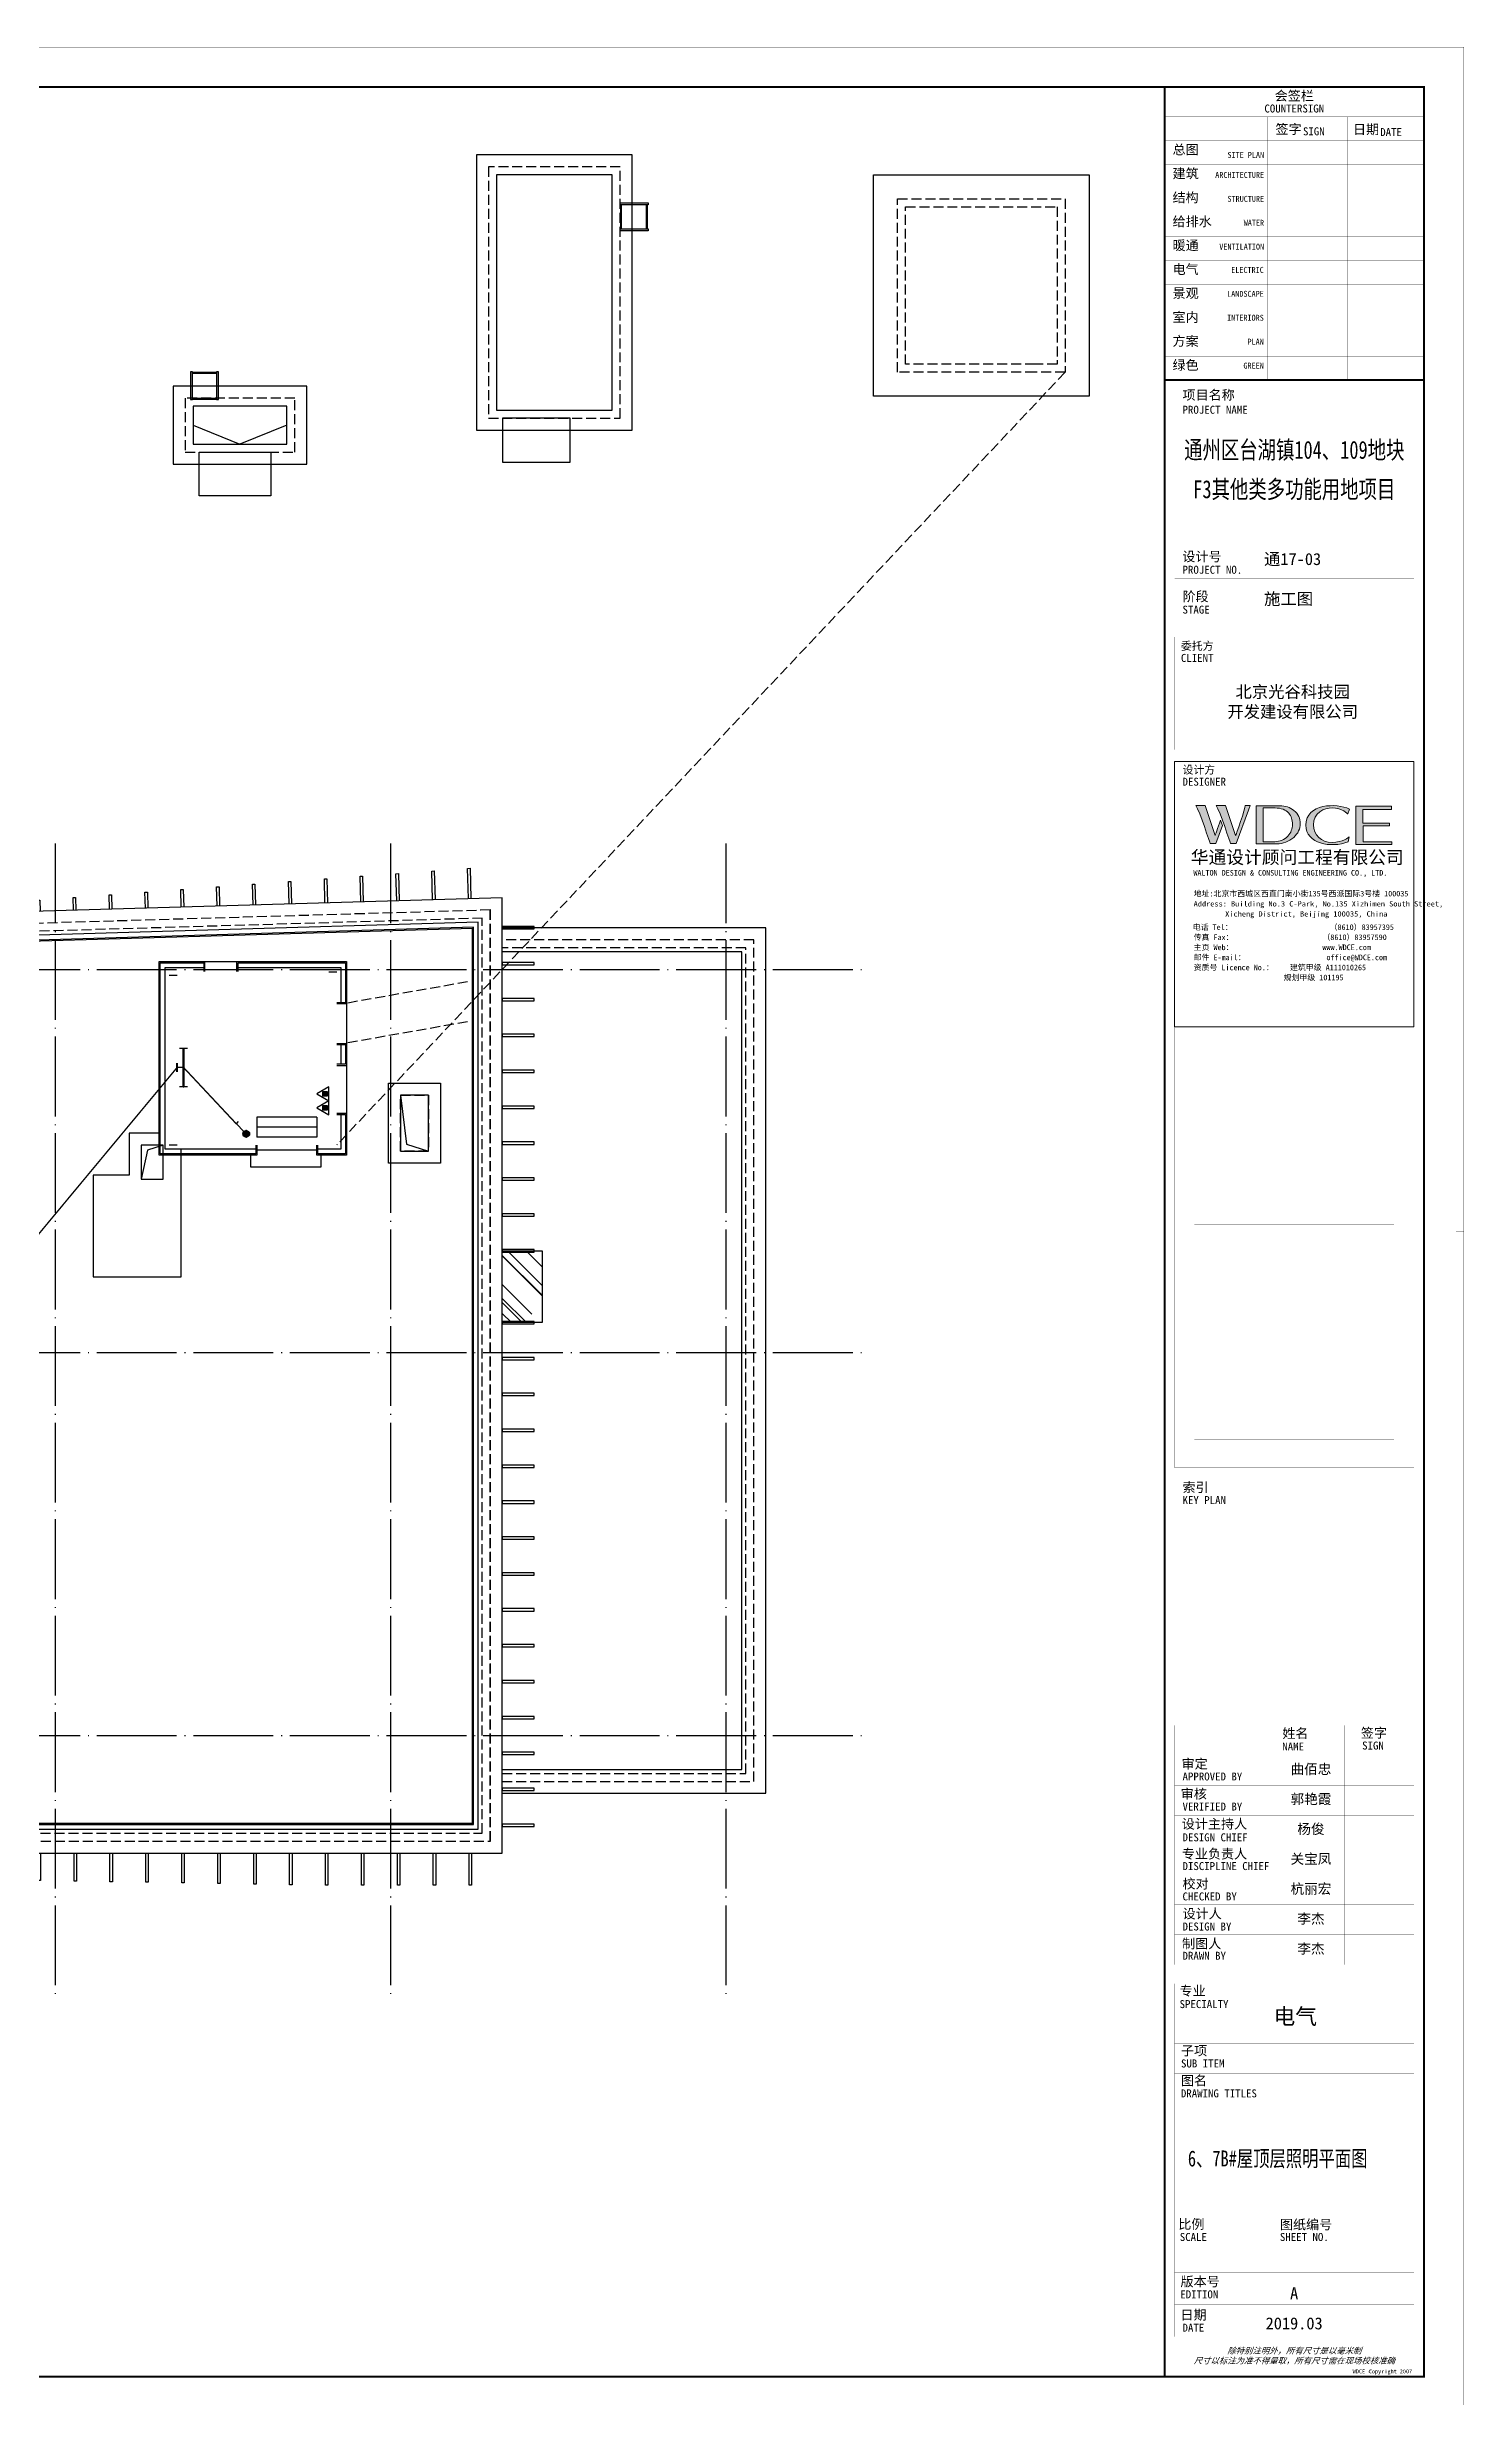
# Model space of a CAD drawing. Extents: x -2209072 to 495824, y -92434 to 572724.
# Drawn here: x 130432 to 165936, y 494199 to 553113 of the extents above; entities that cross this region are included whole.
import ezdxf
from ezdxf.enums import TextEntityAlignment as Align

# ---------------------------------------------------------------- set-up
doc = ezdxf.new("R2010")
doc.units = 0
doc.header["$LTSCALE"] = 1000
doc.header["$MEASUREMENT"] = 0
for name, pattern in [('DASH', [0.35, 0.25, -0.1]), ('X-104 6#7#平面$0$104-1112 结构$0$$AUDIT_BAD_LTYPE1', [0]), ('X-104 6#7#平面$0$DASH', [0.35, 0.25, -0.1]), ('X-104 6#7#平面$0$DOTE', [2.42, 2, -0.2, 0.02, -0.2])]:
    doc.linetypes.add(name, pattern=pattern)
doc.layers.get('0').update_dxf_attribs({"linetype": 'CONTINUOUS'})
doc.layers.get('Defpoints').update_dxf_attribs({"linetype": 'CONTINUOUS'})
for name, color, linetype in [('EQUIP-照明', 3, 'CONTINUOUS'), ('SHEET_TEXT', 7, 'CONTINUOUS'), ('TEL_TEXT', 3, 'CONTINUOUS'), ('WIRE-应急', 2, 'DASH'), ('X-104 6#7#平面$0$A-C_玻璃幕墙', 140, 'CONTINUOUS'), ('X-104 6#7#平面$0$A-C_窗', 140, 'CONTINUOUS'), ('X-104 6#7#平面$0$A-E_栏杆', 232, 'CONTINUOUS'), ('X-104 6#7#平面$0$A-E_楼梯', 171, 'CONTINUOUS'), ('X-104 6#7#平面$0$A-O_分水线', 127, 'CONTINUOUS'), ('X-104 6#7#平面$0$A-O_屋面', 201, 'CONTINUOUS'), ('X-104 6#7#平面$0$A-SUR_保温', 222, 'CONTINUOUS'), ('X-104 6#7#平面$0$A-SUR_看线', 231, 'CONTINUOUS'), ('X-104 6#7#平面$0$A-TECH_结构', 21, 'CONTINUOUS'), ('X-104 6#7#平面$0$A_AXIS-轴线', 36, 'X-104 6#7#平面$0$DOTE'), ('X-104 6#7#平面$0$EH_玻璃', 156, 'CONTINUOUS'), ('X-104 6#7#平面$0$EH_石材', 116, 'CONTINUOUS'), ('X-104 6#7#平面$0$EQUIP_消防-01', 7, 'CONTINUOUS'), ('字', 7, 'CONTINUOUS')]:
    doc.layers.add(name, color=color, linetype=linetype)
doc.layers.add('X-104 6#7#平面$0$04-不打印_辅助线', color=165, linetype='CONTINUOUS', plot=False)
doc.layers.get('X-104 6#7#平面$0$04-不打印_辅助线').off()
doc.layers.get('X-104 6#7#平面$0$A-O_分水线').off()
doc.styles.add('_TEL_DIM', font='SIMPLEX', dxfattribs={"width": 0.8, "height": 3.5, "bigfont": 'HZTXT'})
doc.styles.get("Standard").update_dxf_attribs({"font": 'gbenor.shx', "bigfont": 'gbcbig.shx'})
doc.styles.add('华文细黑', font='STXIHEI.TTF')
doc.styles.add('图签信息$0$hwxh', font='STXIHEI.TTF')
doc.styles.add('图签信息$0$华文细黑', font='STXIHEI.TTF', dxfattribs={"height": 10})

# ---------------------------------------------------------------- blocks, each defined once
blk = doc.blocks.new('图框-A1')
for points, const_width in [([(0, 0), (841, 0), (841, 594), (0, 594)], 0.05), ([(766, 584), (25, 584), (25, 10), (766, 10)], 0.5)]:
    blk.add_lwpolyline(points, close=True, dxfattribs=dict(const_width=const_width))
at = {"const_width": 0.05}
for points in [[(420.5, 594), (420.5, 592)], [(0, 297), (2, 297)], [(841, 297), (839, 297)], [(420.5, 0), (420.5, 2)]]:
    blk.add_lwpolyline(points, dxfattribs=at)
blk = doc.blocks.new('图签信息$0$WDCE Copyright200X')
at = {"const_width": 0.016}
blk.add_lwpolyline([(-10.6, 1.26, 1), (-11.4, 1.26, 1)], format="xyb", close=True, dxfattribs=at)
at = {"style": '图签信息$0$华文细黑'}
for s, p in [('WDCE ', (-11.46, 0.5)), ('     Copyright ', (-3.51, 0.5))]:
    blk.add_text(s, height=1, dxfattribs=at).set_placement(p, align=Align.BOTTOM_RIGHT)
blk.add_text('c', height=0.6, dxfattribs=at).set_placement((-11.04, 1.35), align=Align.MIDDLE_CENTER)
blk.add_attdef('200X', text='', height=1, dxfattribs=at).set_placement((-0.45, 0.5), align=Align.BOTTOM_RIGHT)
blk = doc.blocks.new('图签信息$0$logo2')
h = blk.add_hatch(color=7)
h.paths.add_polyline_path([(19.02, -7.36), (15.84, -7.36), (15.84, -3.97), (18.97, -3.97), (18.97, -4.24), (16.46, -4.24), (16.46, -5.45), (18.81, -5.45), (18.81, -5.69), (16.47, -5.69), (16.47, -7.12), (19.02, -7.12)])
edge = h.paths.add_edge_path()
edge.add_spline(control_points=[(15.26, -4.21), (15.26, -4.21), (15.13, -4.65), (15.13, -4.65), (15.13, -4.65), (14.62, -4.1), (13.73, -4.1), (13.04, -4.1), (12.07, -4.54), (12.08, -5.62), (12.08, -6.49), (12.77, -7.16), (13.73, -7.17), (14.66, -7.17), (15.23, -6.68), (15.23, -6.68), (15.23, -6.68), (15.16, -7.11), (15.16, -7.11), (13.63, -7.7), (11.42, -7.29), (11.41, -5.64), (11.4, -3.72), (14.16, -3.66), (15.26, -4.21)], knot_values=[0, 0, 0, 0, 1, 1, 1, 2, 2, 2, 3, 3, 3, 4, 4, 4, 5, 5, 5, 6, 6, 6, 7, 7, 7, 8, 8, 8, 8], degree=3, periodic=0)
edge = h.paths.add_edge_path(flags=16)
edge.add_spline(control_points=[(10.23, -5.57), (10.23, -5.16), (10.12, -4.83), (9.9, -4.58), (9.63, -4.27), (9.23, -4.12), (8.69, -4.12), (8.69, -4.12), (7.64, -4.12), (7.64, -4.12), (7.64, -4.12), (7.64, -7.1), (7.64, -7.1), (7.64, -7.1), (8.66, -7.1), (8.66, -7.1), (9.13, -7.1), (9.52, -6.93), (9.82, -6.6), (10.09, -6.31), (10.23, -5.96), (10.23, -5.57)], knot_values=[0, 0, 0, 0, 1, 1, 1, 2, 2, 2, 3, 3, 3, 4, 4, 4, 5, 5, 5, 6, 6, 6, 7, 7, 7, 7], degree=3, periodic=0)
edge = h.paths.add_edge_path()
edge.add_spline(control_points=[(10.92, -5.51), (10.92, -5.96), (10.72, -6.37), (10.34, -6.72), (9.92, -7.1), (9.41, -7.29), (8.82, -7.29), (8.82, -7.29), (7.03, -7.29), (7.03, -7.29), (7.03, -7.29), (7.03, -3.92), (7.03, -3.92), (7.03, -3.92), (9.1, -3.92), (9.1, -3.92), (9.59, -3.92), (10.01, -4.06), (10.36, -4.34), (10.73, -4.64), (10.92, -5.03), (10.92, -5.51)], knot_values=[0, 0, 0, 0, 1, 1, 1, 2, 2, 2, 3, 3, 3, 4, 4, 4, 5, 5, 5, 6, 6, 6, 7, 7, 7, 7], degree=3, periodic=0)
at = {"lineweight": 0}
blk.add_lwpolyline([(19.02, -7.36), (15.84, -7.36), (15.84, -3.97), (18.97, -3.97), (18.97, -4.24), (16.46, -4.24), (16.46, -5.45), (18.81, -5.45), (18.81, -5.69), (16.47, -5.69), (16.47, -7.12), (19.02, -7.12), (19.02, -7.36)], dxfattribs=at)
for points, knots in [([(10.92, -5.51), (10.92, -5.96), (10.72, -6.37), (10.34, -6.72), (9.92, -7.1), (9.41, -7.29), (8.82, -7.29), (8.82, -7.29), (7.03, -7.29), (7.03, -7.29), (7.03, -7.29), (7.03, -3.92), (7.03, -3.92), (7.03, -3.92), (9.1, -3.92), (9.1, -3.92), (9.59, -3.92), (10.01, -4.06), (10.36, -4.34), (10.73, -4.64), (10.92, -5.03), (10.92, -5.51)], [0, 0, 0, 0, 1, 1, 1, 2, 2, 2, 3, 3, 3, 4, 4, 4, 5, 5, 5, 6, 6, 6, 7, 7, 7, 7]), ([(10.23, -5.57), (10.23, -5.16), (10.12, -4.83), (9.9, -4.58), (9.63, -4.27), (9.23, -4.12), (8.69, -4.12), (8.69, -4.12), (7.64, -4.12), (7.64, -4.12), (7.64, -4.12), (7.64, -7.1), (7.64, -7.1), (7.64, -7.1), (8.66, -7.1), (8.66, -7.1), (9.13, -7.1), (9.52, -6.93), (9.82, -6.6), (10.09, -6.31), (10.23, -5.96), (10.23, -5.57)], [0, 0, 0, 0, 1, 1, 1, 2, 2, 2, 3, 3, 3, 4, 4, 4, 5, 5, 5, 6, 6, 6, 7, 7, 7, 7]), ([(15.26, -4.21), (15.26, -4.21), (15.13, -4.65), (15.13, -4.65), (15.13, -4.65), (14.62, -4.1), (13.73, -4.1), (13.04, -4.1), (12.07, -4.54), (12.08, -5.62), (12.08, -6.49), (12.77, -7.16), (13.73, -7.17), (14.66, -7.17), (15.23, -6.68), (15.23, -6.68), (15.23, -6.68), (15.16, -7.11), (15.16, -7.11), (13.63, -7.7), (11.42, -7.29), (11.41, -5.64), (11.4, -3.72), (14.16, -3.66), (15.26, -4.21)], [0, 0, 0, 0, 1, 1, 1, 2, 2, 2, 3, 3, 3, 4, 4, 4, 5, 5, 5, 6, 6, 6, 7, 7, 7, 8, 8, 8, 8])]:
    blk.add_open_spline(points, degree=3, knots=knots, dxfattribs=at)
blk = doc.blocks.new('图签信息$0$logo1')
h = blk.add_hatch(color=8)
edge = h.paths.add_edge_path()
edge.add_spline(control_points=[(3.86, -5.21), (3.63, -5.88), (3.39, -6.56), (3.39, -6.56), (3.39, -6.56), (2.5, -3.91), (2.5, -3.91), (2.5, -3.91), (1.8, -3.91), (1.69, -3.91), (2.02, -4.39), (2.95, -7.27), (2.95, -7.27), (2.95, -7.27), (3.44, -7.27), (3.44, -7.27), (3.44, -7.27), (4.03, -5.66), (4.03, -5.66), (4.03, -5.66), (3.86, -5.21), (3.86, -5.21)], knot_values=[0, 0, 0, 0, 1, 1, 1, 2, 2, 2, 3, 3, 3, 4, 4, 4, 5, 5, 5, 6, 6, 6, 7, 7, 7, 7], degree=3, periodic=0)
h = blk.add_hatch(color=7)
edge = h.paths.add_edge_path()
edge.add_spline(control_points=[(6.04, -3.91), (6.09, -4.1), (5.2, -6.56), (5.2, -6.56), (5.2, -6.56), (4.3, -3.91), (4.3, -3.91), (4.3, -3.91), (3.6, -3.91), (3.49, -3.91), (3.82, -4.39), (4.75, -7.27), (4.75, -7.27), (4.75, -7.27), (5.24, -7.27), (5.24, -7.27), (5.24, -7.27), (6.33, -4.3), (6.33, -4.3), (6.33, -4.3), (6.48, -3.91), (6.48, -3.91), (6.48, -3.91), (6.21, -3.91), (6.04, -3.91)], knot_values=[0, 0, 0, 0, 1, 1, 1, 2, 2, 2, 3, 3, 3, 4, 4, 4, 5, 5, 5, 6, 6, 6, 7, 7, 7, 8, 8, 8, 8], degree=3, periodic=0)
at = {"color": 8, "lineweight": 0}
blk.add_open_spline([(3.86, -5.21), (3.63, -5.88), (3.39, -6.56), (3.39, -6.56), (3.39, -6.56), (2.5, -3.91), (2.5, -3.91), (2.5, -3.91), (1.8, -3.91), (1.69, -3.91), (2.02, -4.39), (2.95, -7.27), (2.95, -7.27), (2.95, -7.27), (3.44, -7.27), (3.44, -7.27), (3.44, -7.27), (4.03, -5.66), (4.03, -5.66), (4.03, -5.66), (3.86, -5.21), (3.86, -5.21)], degree=3, knots=[0, 0, 0, 0, 1, 1, 1, 2, 2, 2, 3, 3, 3, 4, 4, 4, 5, 5, 5, 6, 6, 6, 7, 7, 7, 7], dxfattribs=at)
at = {"lineweight": 0}
blk.add_open_spline([(6.04, -3.91), (6.09, -4.1), (5.2, -6.56), (5.2, -6.56), (5.2, -6.56), (4.3, -3.91), (4.3, -3.91), (4.3, -3.91), (3.6, -3.91), (3.49, -3.91), (3.82, -4.39), (4.75, -7.27), (4.75, -7.27), (4.75, -7.27), (5.24, -7.27), (5.24, -7.27), (5.24, -7.27), (6.33, -4.3), (6.33, -4.3), (6.33, -4.3), (6.48, -3.91), (6.48, -3.91), (6.48, -3.91), (6.21, -3.91), (6.04, -3.91)], degree=3, knots=[0, 0, 0, 0, 1, 1, 1, 2, 2, 2, 3, 3, 3, 4, 4, 4, 5, 5, 5, 6, 6, 6, 7, 7, 7, 8, 8, 8, 8], dxfattribs=at)
blk.add_blockref('图签信息$0$logo2', (0, 0))
blk = doc.blocks.new('图签信息$0$时间-logo')
at = {"layer": 'Defpoints', "lineweight": 0}
blk.add_lwpolyline([(0, -23.46), (-21.17, -23.46), (-21.17, 0), (0, 0), (0, -23.46)], dxfattribs=at)
blk.add_blockref('图签信息$0$logo1', (-20.97, 0))
at = {"style": '图签信息$0$hwxh'}
for s, height, p in [('华通设计顾问工程有限公司 ', 1.15, (-19.73, -9.05)), ('WALTON DESIGN & CONSULTING ENGINEERING CO., LTD.', 0.5, (-19.5, -10.1)), ('Address: Building No.3 C-Park, No.135 Xizhimen South Street, ', 0.47, (-19.48, -12.83)), ('地址:北京市西城区西直门南小街135号西派国际3号楼 100035', 0.5, (-19.48, -11.94)), ('电话 Tel：                        （8610）83957395 ', 0.5, (-19.56, -14.91)), ('Xicheng District, Beijing 100035, China ', 0.47, (-16.69, -13.72)), ('传真 Fax：                      （8610）83957590 ', 0.5, (-19.48, -15.8)), ('主页 Web：                      www.WDCE.com ', 0.5, (-19.48, -16.69)), ('资质号 Licence No.：    建筑甲级 A111010265 ', 0.5, (-19.48, -18.47)), ('邮件 E-mail：                    office@WDCE.com ', 0.5, (-19.48, -17.58)), ('   规划甲级 101195', 0.5, (-12.6, -19.36))]:
    blk.add_text(s, height=height, dxfattribs=at).set_placement(p)
blk = doc.blocks.new('图签信息')
at = {"const_width": 0.5}
for points in [[(-65, 574), (-65, 500.5), (0, 500.5), (0, 574)], [(-65, 0), (0, 0), (0, 500.5), (-65, 500.5)]]:
    blk.add_lwpolyline(points, close=True, dxfattribs=at)
at = {"const_width": 0.05}
for points in [[(-65, 566.5), (0, 566.5)], [(-39.14, 566.5), (-39.14, 500.5)], [(-19.1, 566.5), (-19.1, 500.5)], [(-65, 560.5), (0, 560.5)], [(-65, 554.5), (0, 554.5)], [(-65, 548.5), (0, 548.5)], [(-65, 542.5), (0, 542.5)], [(-65, 536.5), (0, 536.5)], [(-65, 530.5), (0, 530.5)], [(-65, 524.5), (0, 524.5)], [(-65, 518.5), (0, 518.5)], [(-65, 512.5), (0, 512.5)], [(-65, 512.5), (0, 512.5)], [(-65, 506.5), (0, 506.5)], [(-65, 500.5), (0, 500.5)], [(-62.5, 450.87), (-2.5, 450.87)], [(-62.5, 440.87), (-2.5, 440.87)], [(-2.5, 407.85), (-2.5, 436.12), (-62.5, 436.12), (-62.5, 407.85)], [(-62.5, 407.85), (-2.5, 407.85)], [(-62.5, 404.92), (-62.5, 227.83)], [(-62.5, 404.92), (-2.5, 404.92)], [(-62.5, 227.83), (-2.5, 227.83), (-2.5, 404.92)], [(-57.5, 338.36), (-7.5, 338.36)], [(-57.5, 288.83), (-7.5, 288.83)], [(-57.5, 234.85), (-7.5, 234.85)], [(-62.5, 227.83), (-2.5, 227.83)], [(-62.5, 217.74), (-2.5, 217.74)], [(-62.5, 103.26), (-2.5, 103.26), (-2.5, 163.26), (-62.5, 163.26), (-62.5, 103.26)], [(-37.5, 163.26), (-37.5, 103.26)], [(-20, 163.26), (-20, 103.26)], [(-62.5, 155.76), (-2.5, 155.76)], [(-62.5, 148.26), (-2.5, 148.26)], [(-62.5, 140.76), (-2.5, 140.76)], [(-62.5, 133.26), (-2.5, 133.26)], [(-62.5, 125.76), (-2.5, 125.76)], [(-62.5, 118.26), (-2.5, 118.26)], [(-62.5, 110.76), (-2.5, 110.76)], [(-62.5, 98.5), (-2.5, 98.5), (-2.5, 10), (-62.5, 10), (-62.5, 98.5)], [(-62.5, 83.5), (-2.5, 83.5)], [(-62.5, 76), (-2.5, 76)], [(-62.5, 40), (-2.5, 40)], [(-37.5, 40), (-37.5, 26)], [(-62.5, 26), (-2.5, 26)], [(-62.5, 18), (-2.5, 18)]]:
    blk.add_lwpolyline(points, dxfattribs=at)
at = {"ltscale": 0.001, "xscale": 2.834689937531525, "yscale": 2.834689937531525, "zscale": 2.834689937531525}
blk.add_blockref('图签信息$0$时间-logo', (-2.5, 404.92), dxfattribs=at)
blk.add_blockref('图签信息$0$WDCE Copyright200X', (-2.5, 0)).add_auto_attribs({'200X': '2007'})
at = {"style": '图签信息$0$华文细黑'}
for s, height, p in [('会签栏', 2.4, (-32.5, 573)), ('COUNTERSIGN', 2, (-32.5, 569.6))]:
    blk.add_text(s, height=height, dxfattribs=at).set_placement(p, align=Align.TOP_CENTER)
for s, height, p in [('总图', 2.4, (-63, 559.5)), ('签字', 2.4, (-37.22, 564.63)), ('SIGN', 2, (-30.32, 563.88)), ('日期', 2.4, (-17.79, 564.58)), ('DATE', 2, (-10.96, 563.7)), ('建筑', 2.4, (-63, 553.5)), ('结构', 2.4, (-63, 547.5)), ('给排水', 2.4, (-63, 541.5)), ('暖通', 2.4, (-63, 535.5)), ('电气', 2.4, (-63, 529.5)), ('景观', 2.4, (-63, 523.5)), ('室内', 2.4, (-63, 517.5)), ('方案', 2.4, (-63, 511.5)), ('绿色', 2.4, (-63, 505.5)), ('项目名称', 2.4, (-60.5, 498)), ('PROJECT NAME', 2, (-60.5, 494.08)), ('设计号', 2.4, (-60.54, 457.48)), ('PROJECT NO.', 2, (-60.5, 453.97)), ('阶段', 2.4, (-60.5, 447.47)), ('STAGE', 2, (-60.5, 443.97)), ('委托方', 2, (-60.9, 434.86)), ('CLIENT', 2, (-60.9, 431.86)), ('设计方', 2, (-60.5, 403.83)), ('DESIGNER', 2, (-60.5, 400.83)), ('索引', 2.4, (-60.5, 224.14)), ('KEY PLAN', 2, (-60.5, 220.74)), ('姓名', 2.4, (-35.5, 162.47)), ('签字', 2.4, (-15.81, 162.57)), ('SIGN', 2, (-15.5, 159.2)), ('审定', 2.4, (-60.73, 154.81)), ('NAME', 2, (-35.5, 158.96)), ('审核', 2.4, (-60.95, 147.29)), ('APPROVED BY', 2, (-60.5, 151.44)), ('VERIFIED BY', 2, (-60.5, 143.91)), ('设计主持人', 2.4, (-60.68, 139.76)), ('DESIGN CHIEF', 2, (-60.5, 136.19)), ('专业负责人', 2.4, (-60.67, 132.26)), ('校对', 2.4, (-60.5, 124.76)), ('DISCIPLINE CHIEF', 2, (-60.5, 128.98)), ('CHECKED BY', 2, (-60.5, 121.37)), ('设计人', 2.4, (-60.5, 117.26)), ('DESIGN BY', 2, (-60.5, 113.83)), ('制图人', 2.4, (-60.61, 109.76)), ('DRAWN BY', 2, (-60.5, 106.5)), ('SPECIALTY', 2, (-61.23, 94.38)), ('专业', 2.4, (-61.23, 97.93)), ('子项', 2.4, (-60.88, 82.92)), ('SUB ITEM', 2, (-60.88, 79.5)), ('DRAWING TITLES', 2, (-60.91, 72)), ('图名', 2.4, (-60.91, 75.41)), ('比例', 2.4, (-61.56, 39.42)), ('SCALE', 2, (-61.19, 36)), ('SHEET NO.', 2, (-36.1, 36)), ('图纸编号', 2.4, (-36.1, 39.32)), ('版本号', 2.4, (-61, 25.03)), ('EDITION', 2, (-61.06, 21.61)), ('日期', 2.4, (-61, 16.68)), ('DATE', 2, (-60.5, 13.26))]:
    blk.add_text(s, height=height, dxfattribs=at).set_placement(p, align=Align.TOP_LEFT)
for s, p in [('SITE PLAN', (-40.06, 557.7)), ('ARCHITECTURE', (-40.06, 552.7)), ('STRUCTURE', (-40.06, 546.7)), ('WATER', (-40.06, 540.7)), ('VENTILATION', (-40.06, 534.7)), ('ELECTRIC', (-40.14, 528.89)), ('LANDSCAPE', (-40.14, 522.89)), ('INTERIORS', (-40.14, 516.89)), ('PLAN', (-40.14, 510.89)), ('GREEN', (-40.14, 504.89))]:
    blk.add_text(s, height=1.5, dxfattribs=at).set_placement(p, align=Align.TOP_RIGHT)
at = {"color": 4, "style": '图签信息$0$华文细黑', "width": 0.75}
for s, p in [('通州区台湖镇104、109地块', (-32.5, 480.78)), ('F3其他类多功能用地项目', (-32.5, 470.91))]:
    blk.add_text(s, height=4.5, dxfattribs=at).set_placement(p, align=Align.CENTER)
at = {"color": 4, "style": '图签信息$0$华文细黑'}
for s, p in [('A', (-32.53, 19.4)), ('2019.03', (-32.53, 11.84))]:
    blk.add_text(s, height=3, dxfattribs=at).set_placement(p, align=Align.CENTER)
at = {"style": '图签信息$0$华文细黑', "oblique": 20}
for s, p in [('除特别注明外，所有尺寸是以毫米制', (-32.5, 6.5)), ('尺寸以标注为准不得量取，所有尺寸需在现场校核准确', (-32.5, 4))]:
    blk.add_text(s, height=1.5, dxfattribs=at).set_placement(p, align=Align.MIDDLE_CENTER)
at = {"color": 4, "ltscale": 0.001, "char_height": 3, "width": 58.4895, "style": '图签信息$0$华文细黑'}
for s, insert, attachment_point in [('通17-03', (-40.06, 455.51), 4), ('施工图', (-40.06, 445.51), 4), ('北京光谷科技园\\P开发建设有限公司', (-32.9, 419.71), 5)]:
    blk.add_mtext(s, dxfattribs=dict(at, insert=insert, attachment_point=attachment_point))
blk = doc.blocks.new('图签-A1')
at = {"color": 2}
blk.add_blockref('图签信息', (0, 0), dxfattribs=at)
blk = doc.blocks.new('X-104 6#7#平面$0$FDFSG')
at = {"layer": 'Defpoints'}
blk.add_lwpolyline([(-749, 749), (0, 0), (-749, -749), (749, 749), (0, 0), (749, -749)], dxfattribs=at)
blk.add_circle((0, 0), 1059, dxfattribs=at)
blk = doc.blocks.new('*U1304')
at = {"layer": 'X-104 6#7#平面$0$A_AXIS-轴线'}
for p, q in [((0, 22361), (0, -6500)), ((8400, 22361), (8400, -6500)), ((16800, 22361), (16800, -6500)), ((25200, 22361), (25200, -6500)), ((33600, 22361), (33600, -6500)), ((42000, 22361), (42000, -6500)), ((50400, 22361), (50400, -6500))]:
    blk.add_line(p, q, dxfattribs=at)
for points in [[(-6500, 19200), (53815, 19200)], [(-6500, 9600), (53815, 9600)], [(-6500, 0), (53815, 0)]]:
    blk.add_lwpolyline(points, dxfattribs=at)
at = {"layer": 'X-104 6#7#平面$0$04-不打印_辅助线'}
blk.add_blockref('X-104 6#7#平面$0$FDFSG', (0, 0), dxfattribs=at)
blk = doc.blocks.new('X-104 6#7#平面$0$fdsgfh')
at = {"layer": 'X-104 6#7#平面$0$A-TECH_结构', "linetype": 'X-104 6#7#平面$0$DASH'}
blk.add_lwpolyline([(-42700, 314035), (-42700, 289244), (-28011, 290311), (-5900, 290311), (-5900, 313655), (-21701, 313190)], close=True, dxfattribs=at)
blk = doc.blocks.new('X-104 6#7#平面$0$DSGFG2122')
at = {"layer": 'X-104 6#7#平面$0$EH_玻璃'}
h = blk.add_hatch(dxfattribs=at)
h.set_pattern_fill('AR-RROOF', color=256, scale=600, angle=135)
h.set_pattern_definition([(135, (26400, -336999.94), (-1724.2092, 646.5784), [11430, -1524, 3810, -762]), (135, (25414, -336552.7), (-177.809, -1255.4398), [2286, -251.46, 4572, -571.5]), (135, (25672.6, -337188.53), (-3162.8462, 2440.8336), [6096, -1066.8, 3048, -762])])
h.paths.add_polyline_path([(-1000, -900), (-1000, 900), (0, 900), (0, -900)])
at = {"layer": 'X-104 6#7#平面$0$A-C_玻璃幕墙'}
blk.add_lwpolyline([(-1000, -900), (-1000, 900), (0, 900), (0, -900)], close=True, dxfattribs=at)
blk = doc.blocks.new('*U1369')
for p, q in [((1500, 500), (0, 500)), ((0, 500), (0, 0)), ((1500, 250), (0, 250)), ((1500, 0), (0, 0)), ((1500, 500), (1500, 0))]:
    blk.add_line(p, q)
blk = doc.blocks.new('X-104 6#7#平面$0$fgfggghhhjj')
at = {"layer": 'X-104 6#7#平面$0$A-C_玻璃幕墙'}
for points in [[(7803, 21371), (7829, 22025), (7889, 22023), (7863, 21368)], [(8702, 21335), (8728, 21974), (8788, 21972), (8762, 21332)], [(9602, 21298), (9627, 21923), (9687, 21920), (9662, 21296)], [(10501, 21262), (10525, 21872), (10585, 21869), (10561, 21260)], [(11400, 21226), (11424, 21820), (11484, 21818), (11460, 21224)], [(12299, 21190), (12323, 21769), (12383, 21767), (12359, 21187)], [(13199, 21153), (13221, 21718), (13281, 21716), (13259, 21151)], [(14098, 21117), (14120, 21667), (14180, 21664), (14158, 21115)], [(14997, 21081), (15019, 21616), (15079, 21613), (15057, 21079)], [(15896, 21045), (15917, 21564), (15977, 21562), (15956, 21042)], [(16796, 21009), (16816, 21513), (16876, 21511), (16856, 21006)], [(17695, 20972), (17715, 21462), (17775, 21460), (17755, 20970)], [(18594, 20936), (18613, 21411), (18673, 21408), (18654, 20934)], [(19494, 20900), (19512, 21360), (19572, 21357), (19553, 20898)], [(20393, 20864), (20411, 21308), (20471, 21306), (20453, 20861)], [(21292, 20828), (21309, 21257), (21369, 21255), (21352, 20825)], [(37657, 20793), (37642, 21273), (37702, 21275), (37717, 20795)], [(38556, 20820), (38541, 21340), (38601, 21341), (38616, 20822)], [(39456, 20846), (39439, 21406), (39499, 21408), (39516, 20848)], [(40357, 20873), (40344, 21473), (40404, 21474), (40417, 20875)], [(41255, 20899), (41236, 21539), (41296, 21541), (41315, 20901)], [(42155, 20926), (42135, 21605), (42195, 21607), (42215, 20928)], [(43054, 20952), (43033, 21672), (43093, 21674), (43114, 20954)], [(43954, 20979), (43931, 21738), (43991, 21740), (44014, 20980)], [(22191, 20791), (22208, 21206), (22268, 21204), (22251, 20789)], [(23091, 20755), (23107, 21155), (23167, 21152), (23151, 20753)], [(23990, 20719), (24005, 21104), (24065, 21101), (24050, 20717)], [(24889, 20683), (24904, 21052), (24964, 21050), (24949, 20680)], [(25788, 20647), (25803, 21001), (25863, 20999), (25848, 20644)], [(26688, 20610), (26701, 20950), (26761, 20948), (26748, 20608)], [(27587, 20574), (27600, 20899), (27660, 20896), (27647, 20572)], [(28486, 20538), (28499, 20848), (28559, 20845), (28546, 20535)], [(29560, 20555), (29557, 20675), (29616, 20677), (29620, 20557)], [(30460, 20582), (30455, 20742), (30515, 20743), (30520, 20584)], [(31359, 20608), (31353, 20808), (31413, 20810), (31419, 20610)], [(32259, 20635), (32252, 20875), (32312, 20876), (32319, 20636)], [(33158, 20661), (33150, 20941), (33210, 20943), (33218, 20663)], [(34058, 20688), (34049, 21007), (34109, 21009), (34118, 20689)], [(34958, 20714), (34947, 21074), (35007, 21076), (35018, 20716)], [(35857, 20741), (35846, 21140), (35906, 21142), (35917, 20742)], [(36757, 20767), (36744, 21207), (36804, 21209), (36817, 20769)]]:
    blk.add_lwpolyline(points, dxfattribs=at)
for points in [[(6599, 20280), (7399, 20280), (7399, 20220), (6599, 20220)], [(45599, 20280), (44799, 20280), (44799, 20220), (45599, 20220)], [(6599, 19380), (7399, 19380), (7399, 19320), (6599, 19320)], [(45599, 19380), (44799, 19380), (44799, 19320), (45599, 19320)], [(6599, 18480), (7399, 18480), (7399, 18420), (6599, 18420)], [(45599, 18480), (44799, 18480), (44799, 18420), (45599, 18420)], [(6599, 17580), (7399, 17580), (7399, 17520), (6599, 17520)], [(45599, 17580), (44799, 17580), (44799, 17520), (45599, 17520)], [(6599, 16680), (7399, 16680), (7399, 16620), (6599, 16620)], [(45599, 16680), (44799, 16680), (44799, 16620), (45599, 16620)], [(6599, 15780), (7399, 15780), (7399, 15720), (6599, 15720)], [(45599, 15780), (44799, 15780), (44799, 15720), (45599, 15720)], [(6599, 14880), (7399, 14880), (7399, 14820), (6599, 14820)], [(45599, 14880), (44799, 14880), (44799, 14820), (45599, 14820)], [(6599, 13980), (7399, 13980), (7399, 13920), (6599, 13920)], [(45599, 13980), (44799, 13980), (44799, 13920), (45599, 13920)], [(6599, 13080), (7399, 13080), (7399, 13020), (6599, 13020)], [(45599, 13080), (44799, 13080), (44799, 13020), (45599, 13020)], [(6599, 12180), (7399, 12180), (7399, 12120), (6599, 12120)], [(45599, 12180), (44799, 12180), (44799, 12120), (45599, 12120)], [(6599, 10380), (7399, 10380), (7399, 10320), (6599, 10320)], [(45599, 10380), (44799, 10380), (44799, 10320), (45599, 10320)], [(6599, 9480), (7399, 9480), (7399, 9420), (6599, 9420)], [(45599, 9480), (44799, 9480), (44799, 9420), (45599, 9420)], [(6599, 8580), (7399, 8580), (7399, 8520), (6599, 8520)], [(45599, 8580), (44799, 8580), (44799, 8520), (45599, 8520)], [(6599, 7680), (7399, 7680), (7399, 7620), (6599, 7620)], [(45599, 7680), (44799, 7680), (44799, 7620), (45599, 7620)], [(6599, 6780), (7399, 6780), (7399, 6720), (6599, 6720)], [(45599, 6780), (44799, 6780), (44799, 6720), (45599, 6720)], [(6599, 5880), (7399, 5880), (7399, 5820), (6599, 5820)], [(45599, 5880), (44799, 5880), (44799, 5820), (45599, 5820)], [(6599, 4980), (7399, 4980), (7399, 4920), (6599, 4920)], [(45599, 4980), (44799, 4980), (44799, 4920), (45599, 4920)], [(6599, 4080), (7399, 4080), (7399, 4020), (6599, 4020)], [(45599, 4080), (44799, 4080), (44799, 4020), (45599, 4020)], [(6599, 3180), (7399, 3180), (7399, 3120), (6599, 3120)], [(45599, 3180), (44799, 3180), (44799, 3120), (45599, 3120)], [(6599, 2280), (7399, 2280), (7399, 2220), (6599, 2220)], [(45599, 2280), (44799, 2280), (44799, 2220), (45599, 2220)], [(6599, 1380), (7399, 1380), (7399, 1320), (6599, 1320)], [(45599, 1380), (44799, 1380), (44799, 1320), (45599, 1320)], [(6599, 480), (7399, 480), (7399, 420), (6599, 420)], [(45599, 480), (44799, 480), (44799, 420), (45599, 420)], [(6599, -420), (7399, -420), (7399, -480), (6599, -480)], [(45599, -420), (44799, -420), (44799, -480), (45599, -480)], [(6599, -1320), (7399, -1320), (7399, -1380), (6599, -1380)], [(45599, -1320), (44799, -1320), (44799, -1380), (45599, -1380)], [(6599, -2220), (7399, -2220), (7399, -2280), (6599, -2280)], [(45599, -2220), (44799, -2220), (44799, -2280), (45599, -2280)], [(6599, -3120), (7399, -3120), (7399, -3180), (6599, -3180)], [(14374, -3532), (14314, -3537), (14340, -3886), (14399, -3882)], [(15272, -3467), (15212, -3472), (15235, -3796), (15295, -3792)], [(16169, -3402), (16110, -3406), (16131, -3706), (16191, -3702)], [(17067, -3337), (17007, -3341), (17027, -3616), (17087, -3611)], [(17965, -3272), (17905, -3276), (17923, -3526), (17983, -3521)], [(18862, -3207), (18802, -3211), (18819, -3436), (18879, -3431)], [(19760, -3142), (19700, -3146), (19715, -3346), (19774, -3341)], [(20658, -3076), (20598, -3081), (20610, -3255), (20670, -3251)], [(21555, -3011), (21495, -3016), (21506, -3165), (21566, -3161)], [(22370, -2950), (22430, -2950), (22430, -3455), (22370, -3455)], [(23270, -2950), (23330, -2950), (23330, -3470), (23270, -3470)], [(24170, -2950), (24230, -2950), (24230, -3485), (24170, -3485)], [(25070, -2950), (25130, -2950), (25130, -3500), (25070, -3500)], [(25970, -2950), (26030, -2950), (26030, -3515), (25970, -3515)], [(26870, -2950), (26930, -2950), (26930, -3530), (26870, -3530)], [(27770, -2950), (27830, -2950), (27830, -3545), (27770, -3545)], [(28670, -2950), (28730, -2950), (28730, -3560), (28670, -3560)], [(29570, -2950), (29630, -2950), (29630, -3575), (29570, -3575)], [(30470, -2950), (30530, -2950), (30530, -3590), (30470, -3590)], [(31370, -2950), (31430, -2950), (31430, -3605), (31370, -3605)], [(32270, -2950), (32330, -2950), (32330, -3620), (32270, -3620)], [(33170, -2950), (33230, -2950), (33230, -3635), (33170, -3635)], [(34070, -2950), (34130, -2950), (34130, -3650), (34070, -3650)], [(34970, -2950), (35030, -2950), (35030, -3665), (34970, -3665)], [(35870, -2950), (35930, -2950), (35930, -3680), (35870, -3680)], [(36771, -2950), (36831, -2950), (36831, -3695), (36771, -3695)], [(37671, -2950), (37731, -2950), (37731, -3710), (37671, -3710)], [(38571, -2950), (38631, -2950), (38631, -3725), (38571, -3725)], [(39471, -2950), (39531, -2950), (39531, -3740), (39471, -3740)], [(40371, -2950), (40431, -2950), (40431, -3750), (40371, -3750)], [(41271, -2950), (41331, -2950), (41331, -3750), (41271, -3750)], [(42171, -2950), (42231, -2950), (42231, -3750), (42171, -3750)], [(43071, -2950), (43131, -2950), (43131, -3750), (43071, -3750)], [(43971, -2950), (44031, -2950), (44031, -3750), (43971, -3750)], [(8091, -3988), (8031, -3993), (8069, -4517), (8129, -4512)], [(8988, -3923), (8928, -3928), (8965, -4427), (9025, -4422)], [(9886, -3858), (9826, -3863), (9861, -4336), (9920, -4332)], [(10784, -3793), (10724, -3797), (10756, -4246), (10816, -4242)], [(11681, -3728), (11621, -3732), (11652, -4156), (11712, -4152)], [(12579, -3663), (12519, -3667), (12548, -4066), (12608, -4062)], [(13477, -3598), (13417, -3602), (13444, -3976), (13504, -3972)]]:
    blk.add_lwpolyline(points, close=True, dxfattribs=at)
at = {"layer": 'X-104 6#7#平面$0$A-O_屋面'}
blk.add_line((22370, -2952), (7399, -2952), dxfattribs=at)
blk.add_lwpolyline([(44799, 21004), (28689, 20530), (7399, 21387), (7399, -4039), (22399, -2950), (44799, -2950)], close=True, dxfattribs=at)
for points in [[(20250, 20269), (7999, 20762), (7999, -2350), (22377, -2350), (44199, -2350), (44199, 20386), (29500, 19953)], [(26200, 20029), (20250, 20269)]]:
    blk.add_lwpolyline(points, dxfattribs=at)
at = {"layer": 'X-104 6#7#平面$0$A-TECH_结构', "linetype": 'X-104 6#7#平面$0$DASH'}
for p, q in [((26400, 19950), (26400, 20323)), ((29300, 19950), (29300, 20248)), ((22388, -2650), (7699, -2650))]:
    blk.add_line(p, q, dxfattribs=at)
blk.add_lwpolyline([(44499, 20695), (28687, 20230), (7699, 21075), (7699, -3716), (22388, -2650), (44499, -2650)], close=True, dxfattribs=at)
for points in [[(20250, 20369), (7899, 20867), (7899, 17250)], [(7899, 17250), (7899, 13500), (7899, -2450), (22381, -2450), (44299, -2450), (44299, 20489), (29500, 20053), (29500, 19950)], [(26200, 19950), (26200, 20130), (20250, 20369)]]:
    blk.add_lwpolyline(points, dxfattribs=at)
blk = doc.blocks.new('X-104 6#7#平面$0$dsgdfgh')
at = {"layer": 'X-104 6#7#平面$0$A-O_屋面'}
blk.add_lwpolyline([(12451, 2721), (12451, 9621), (16351, 9621), (16351, 2721), (12451, 2721), (12451, 9421)], dxfattribs=at)
for points in [[(15851, 9121), (15851, 3221), (12951, 3221), (12951, 9121)], [(20601, 3821), (23951, 3821), (23951, 1871), (20601, 1871)], [(15701, 1921), (14001, 1921), (14001, 3021), (15701, 3021)], [(21101, 3321), (23451, 3321), (23451, 2371), (21101, 2371)], [(21501, 1071), (23301, 1071), (23301, 2171), (21501, 2171)]]:
    blk.add_lwpolyline(points, close=True, dxfattribs=at)
at = {"layer": 'X-104 6#7#平面$0$A-TECH_结构', "linetype": 'X-104 6#7#平面$0$DASH'}
for points in [[(16051, 9321), (16051, 3021), (12751, 3021), (12751, 9321)], [(20901, 3521), (23651, 3521), (23651, 2171), (20901, 2171)]]:
    blk.add_lwpolyline(points, close=True, dxfattribs=at)
at = {"layer": 'X-104 6#7#平面$0$EH_石材', "linetype": 'X-104 6#7#平面$0$104-1112 结构$0$$AUDIT_BAD_LTYPE1'}
for points in [[(21101, 2846), (22276, 2371)], [(23451, 2846), (22276, 2371)]]:
    blk.add_lwpolyline(points, dxfattribs=at)
blk = doc.blocks.new('X-104 6#7#平面$0$$TWTSYS$00000546')
h = blk.add_hatch()
h.set_pattern_fill('ANSI31', color=256, scale=200, style=0)
h.set_pattern_definition([(45, (-38543.802, -6670.83), (-17.67767, 17.67767), [])])
h.paths.add_polyline_path([(-65, 174), (65, 174), (65, 44), (-65, 44)])
for points in [[(0, 344), (-198, 0), (198, 0)], [(-65, 174), (65, 174), (65, 44), (-65, 44)]]:
    blk.add_lwpolyline(points, close=True)
blk = doc.blocks.new('X-104 6#7#平面$0$灭火器2')
at = {"layer": 'X-104 6#7#平面$0$EQUIP_消防-01', "xscale": 0.88, "yscale": 0.88, "zscale": 0.88, "rotation": 90}
for p in [(-4049632, -27064), (-4049632, -27413)]:
    blk.add_blockref('X-104 6#7#平面$0$$TWTSYS$00000546', p, dxfattribs=at)
blk = doc.blocks.new('X-104 6#7#平面$0$A$C61334207')
at = {"layer": 'X-104 6#7#平面$0$EQUIP_消防-01'}
blk.add_blockref('X-104 6#7#平面$0$灭火器2', (4187124, 553932), dxfattribs=at)
blk = doc.blocks.new('X-104 6#7#平面$0$harehas')
for p, q in [((0, 185), (600, 185)), ((0, 165), (600, 165)), ((0, -465), (600, -465)), ((0, -485), (600, -485))]:
    blk.add_line(p, q)
for points in [[(-50, 200), (-50, -500), (0, -500), (0, 200)], [(600, 200), (600, -500), (650, -500), (650, 200)]]:
    blk.add_lwpolyline(points, close=True)
blk = doc.blocks.new('X-104 6#7#平面')
for points in [[(133690, 529833), (133490, 529833)], [(137490, 529930), (137690, 529930)], [(133690, 525583), (133490, 525583)]]:
    blk.add_lwpolyline(points)
at = {"layer": 'X-104 6#7#平面$0$A-C_窗', "linetype": 'X-104 6#7#平面$0$DASH'}
for p, q in [((140969, 529676), (137890, 529133)), ((140969, 528676), (137890, 528133))]:
    blk.add_line(p, q, dxfattribs=at)
at = {"layer": 'X-104 6#7#平面$0$A-E_栏杆', "linetype": 'X-104 6#7#平面$0$104-1112 结构$0$$AUDIT_BAD_LTYPE1'}
for points in [[(105159, 523983), (105159, 508553), (141119, 508553), (141119, 531045), (126844, 530625)], [(105189, 523983), (105189, 508583), (141089, 508583), (141089, 531014), (126844, 530595)]]:
    blk.add_lwpolyline(points, dxfattribs=at)
at = {"layer": 'X-104 6#7#平面$0$A-E_楼梯'}
blk.add_line((135690, 525463), (137190, 525463), dxfattribs=at)
blk.add_lwpolyline([(137290, 525333), (137290, 525033), (135540, 525033), (135540, 525333)], dxfattribs=at)
at = {"layer": 'X-104 6#7#平面$0$A-O_屋面', "linetype": 'X-104 6#7#平面$0$DASH'}
blk.add_line((155941, 544958), (137690, 525583), dxfattribs=at)
at = {"layer": 'X-104 6#7#平面$0$A-O_屋面'}
blk.add_lwpolyline([(153791, 544358), (151141, 544358), (151141, 549908), (156541, 549908), (156541, 544358), (155191, 544358)], close=True, dxfattribs=at)
at = {"layer": 'X-104 6#7#平面$0$A-SUR_保温'}
for points in [[(135660, 525483), (133390, 525483), (133390, 530033), (134360, 530033)], [(135220, 530033), (137790, 530033), (137790, 529163)], [(137790, 528103), (137790, 527613)], [(137790, 526383), (137790, 525483), (137220, 525483)], [(133240, 525883), (132490, 525883), (132490, 525108)], [(132490, 525483), (132490, 524833), (131590, 524833), (131590, 522283), (133790, 522283), (133790, 525483)]]:
    blk.add_lwpolyline(points, dxfattribs=at)
blk.add_lwpolyline([(138990, 525133), (138990, 527133), (140290, 527133), (140290, 525133)], close=True, dxfattribs=at)
at = {"layer": 'X-104 6#7#平面$0$A-SUR_看线'}
for points in [[(141840, 509333), (148440, 509333), (148440, 531033), (141840, 531033)], [(141840, 509933), (147840, 509933), (147840, 530433), (141840, 530433)]]:
    blk.add_lwpolyline(points, dxfattribs=at)
at = {"layer": 'X-104 6#7#平面$0$A-SUR_看线', "linetype": 'X-104 6#7#平面$0$DASH'}
for points in [[(141840, 509633), (148140, 509633), (148140, 530733), (141840, 530733)], [(141840, 509833), (147940, 509833), (147940, 530533), (141840, 530533)]]:
    blk.add_lwpolyline(points, dxfattribs=at)
at = {"layer": 'X-104 6#7#平面$0$A-TECH_结构', "linetype": 'X-104 6#7#平面$0$DASH'}
for points in [[(153791, 544958), (151741, 544958), (151741, 549308), (155941, 549308), (155941, 544958), (155191, 544958)], [(153791, 545158), (151941, 545158), (151941, 549108), (155741, 549108), (155741, 545158), (155191, 545158)], [(136641, 544308), (133891, 544308), (133891, 542958), (136641, 542958)], [(139290, 525433), (139290, 526833), (139990, 526833), (139990, 525433)]]:
    blk.add_lwpolyline(points, close=True, dxfattribs=at)
at = {"layer": 'X-104 6#7#平面$0$A-TECH_结构'}
for points in [[(139990, 525433), (139990, 526833), (139290, 526833), (139290, 525433)], [(132790, 524733), (133340, 524733), (133340, 525583), (132790, 525583)]]:
    blk.add_lwpolyline(points, close=True, dxfattribs=at)
for points in [[(139290, 526833), (139442, 525604), (139990, 525433)], [(133340, 525583), (132951, 525461), (132790, 524733)]]:
    blk.add_lwpolyline(points, dxfattribs=at)
at = {"layer": 'X-104 6#7#平面$0$EH_石材'}
for p, q in [((134390, 529933), (134390, 530183)), ((135190, 529933), (135190, 530183)), ((137690, 529163), (137940, 529163)), ((137690, 529133), (137940, 529133)), ((137690, 528133), (137940, 528133)), ((137690, 528103), (137940, 528103)), ((137690, 527583), (137940, 527583)), ((137690, 526383), (137940, 526383))]:
    blk.add_line(p, q, dxfattribs=at)
for points in [[(135690, 525583), (135690, 525333), (133240, 525333), (133240, 530183), (137940, 530183), (137940, 526277)], [(135660, 525583), (135660, 525363), (133270, 525363), (133270, 530153), (134010, 530153)], [(134010, 530153), (134360, 530153), (134360, 529933)], [(135220, 529933), (135220, 530153), (137910, 530153), (137910, 529133)], [(137910, 528137), (137910, 527613), (137690, 527613)], [(137940, 526383), (137940, 525333), (137190, 525333), (137190, 525583)], [(137690, 526353), (137910, 526353), (137910, 525363), (137220, 525363), (137220, 525583)]]:
    blk.add_lwpolyline(points, dxfattribs=at)
at = {"xscale": 100, "yscale": 100, "zscale": 100}
for name, p in [('图框-A1', (81834, 493711)), ('图签-A1', (164934, 494711))]:
    blk.add_blockref(name, p, dxfattribs=at)
blk.add_blockref('*U1304', (97040, 510783))
at = {"color": 2}
blk.add_blockref('X-104 6#7#平面$0$fgfggghhhjj', (97040, 510783), dxfattribs=at)
at = {"linetype": 'X-104 6#7#平面$0$104-1112 结构$0$$AUDIT_BAD_LTYPE1'}
blk.add_blockref('X-104 6#7#平面$0$A$C61334207', (0, 0), dxfattribs=at)
at = {"layer": 'X-104 6#7#平面$0$A-E_楼梯'}
blk.add_blockref('*U1369', (135690, 525783), dxfattribs=at)
at = {"layer": 'X-104 6#7#平面$0$A-O_分水线'}
blk.add_blockref('X-104 6#7#平面$0$DSGFG2122', (142839, 522033), dxfattribs=at)
at = {"layer": 'X-104 6#7#平面$0$A-SUR_看线', "xscale": -1, "rotation": 269.9999999999999}
blk.add_blockref('X-104 6#7#平面$0$harehas', (145291, 548558), dxfattribs=at)
at = {"layer": 'X-104 6#7#平面$0$A-SUR_看线'}
blk.add_blockref('X-104 6#7#平面$0$harehas', (134078, 544773), dxfattribs=at)
at = {"layer": 'X-104 6#7#平面$0$A-TECH_结构', "xscale": -1}
blk.add_blockref('X-104 6#7#平面$0$dsgdfgh', (157542, 540787), dxfattribs=at)
at = {"layer": 'X-104 6#7#平面$0$A-TECH_结构'}
blk.add_blockref('X-104 6#7#平面$0$fdsgfh', (147440, 217823), dxfattribs=at)
blk = doc.blocks.new('$equip$00001962')
for p, q in [((0.15, 0.36), (0.63, 0.83)), ((0.63, 0.83), (0.77, 0.69))]:
    blk.add_line(p, q)
blk.add_circle((0, 0.21), 0.208)
for p in [(-0.21, 0.21), (0, 0.42), (0, 0), (0.21, 0.21)]:
    blk.add_point(p)
for points in [[(-0.18, 0.31), (0.18, 0.31), (-0.21, 0.21), (0.21, 0.21)], [(-0.18, 0.1), (0.18, 0.1), (-0.21, 0.21), (0.21, 0.21)], [(-0.1, 0.39), (0.1, 0.39), (-0.18, 0.31), (0.18, 0.31)], [(-0.1, 0.03), (0.1, 0.03), (-0.18, 0.1), (0.18, 0.1)], [(0, 0.42), (0, 0.42), (-0.1, 0.39), (0.1, 0.39)], [(0, 0), (0, 0), (-0.1, 0.03), (0.1, 0.03)]]:
    blk.add_solid(points)
at = {"layer": 'TEL_TEXT', "style": '_TEL_DIM', "flags": 1}
blk.add_attdef('A', text='', height=0.00002, dxfattribs=at).set_placement((0, 0), align=Align.MIDDLE_CENTER)
blk = doc.blocks.new('$equip$00001164')
for p, q in [((-1.2, 0.66), (-1.2, 0.16)), ((-1.2, 0.41), (1.2, 0.41)), ((0, 0.41), (0, 0)), ((0, 0), (0, 0)), ((1.2, 0.66), (1.2, 0.16))]:
    blk.add_line(p, q)
at = {"const_width": 0.14}
for points in [[(-1.2, 0.41), (1.2, 0.41)], [(-0.28, 0), (0.28, 0)]]:
    blk.add_lwpolyline(points, dxfattribs=at)
for p in [(-1.2, 0.41), (0, 0.41), (0, 0), (1.2, 0.41)]:
    blk.add_point(p)
at = {"flags": 9}
blk.add_attdef('A', (0, 0), '', height=0.00002, dxfattribs=at)

msp = doc.modelspace()

# ---------------------------------------------------------------- linework, layer by layer
at = {"layer": 'WIRE-应急', "linetype": 'DASH', "const_width": 35}
for points in [[(129216, 522141), (133690, 527528)], [(133855, 527528), (135176, 526116)]]:
    msp.add_lwpolyline(points, dxfattribs=at)

# ---------------------------------------------------------------- block references
msp.add_blockref('X-104 6#7#平面', (0, 0))
at = {"layer": 'EQUIP-照明', "xscale": 400, "yscale": 400, "zscale": 400}
for name, p, rotation in [('$equip$00001164', (133690, 527528), 270), ('$equip$00001962', (135509, 525866), 90)]:
    msp.add_blockref(name, p, dxfattribs=dict(at, rotation=rotation))

# ---------------------------------------------------------------- texts
at = {"layer": 'SHEET_TEXT', "style": '华文细黑'}
for tag, p in [('曲佰忠', (162102, 510065)), ('郭艳霞', (162102, 509315)), ('杨俊', (162102, 508565)), ('关宝凤', (162102, 507815)), ('杭丽宏', (162102, 507065)), ('李杰', (162102, 506315)), ('李杰', (162102, 505565))]:
    msp.add_attdef(tag, text='', height=250, dxfattribs=at).set_placement(p, align=Align.TOP_CENTER)
at = {"layer": '字', "style": '华文细黑', "width": 0.75}
msp.add_text('6、7B#屋顶层照明平面图', height=400, dxfattribs=at).set_placement((159019, 499979))
at = {"layer": '字', "insert": (161708, 503720), "char_height": 400, "width": 78154.16, "attachment_point": 5, "style": '华文细黑'}
msp.add_mtext('电气', dxfattribs=at)

doc.saveas('drawing.dxf')
